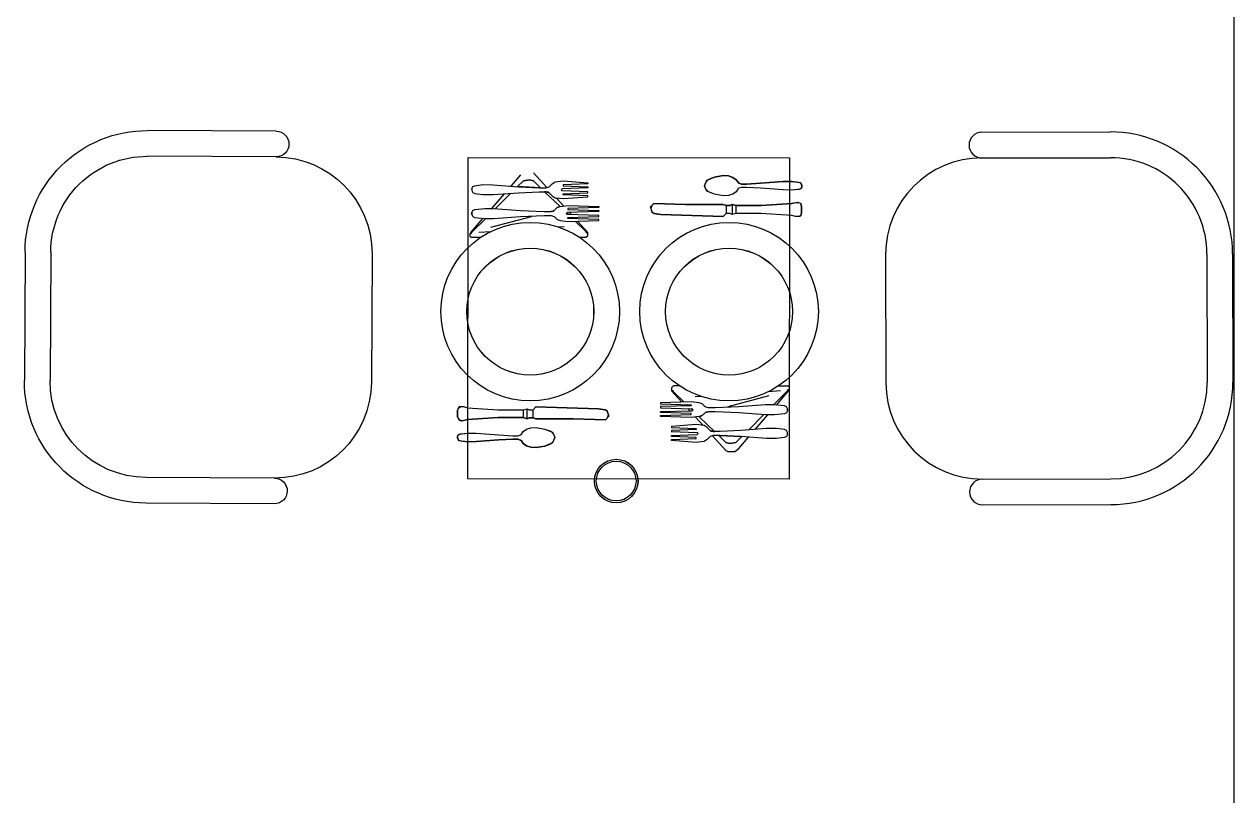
# Model space of a CAD drawing. Extents: x -454 to 2691, y -140 to 2189.
# Drawn here: x 798.8 to 987.1, y 1179 to 1299.1 of the extents above; entities that cross this region are included whole.
import ezdxf

# ---------------------------------------------------------------- set-up
doc = ezdxf.new("R2010")
doc.units = 0
doc.layers.get('0').update_dxf_attribs({"linetype": 'CONTINUOUS'})
for name, color, linetype in [('Duvar', 7, 'CONTINUOUS'), ('PERDE', 3, 'CONTINUOUS'), ('WINDOW_TEXT', 7, 'CONTINUOUS')]:
    doc.layers.add(name, color=color, linetype=linetype)

# ---------------------------------------------------------------- blocks, each defined once
blk = doc.blocks.new('A$C2CC5132F')
for p, q in [((38.94, 58.07), (18.94, 58)), ((38.95, 54.07), (18.95, 54)), ((0.07, 18.94), (0, 38.94)), ((4.07, 18.95), (4, 38.95)), ((54.07, 19.12), (54, 39.12)), ((39.12, 4.07), (19.12, 4)), ((39.13, 0.07), (19.13, 0))]:
    blk.add_line(p, q)
for centre, radius, start, end in [((19, 39), 19, 90.1889, 180.1889), ((38.94, 56.07), 2, 270.1889, 90.1889), ((19, 39), 15, 90.1889, 180.1889), ((39, 39.07), 15, 0.1889, 90.1889), ((19.07, 19), 19, 180.1889, 270.1889), ((19.07, 19), 15, 180.1889, 270.1889), ((39.07, 19.07), 15, 270.1889, 0.1889), ((39.12, 2.07), 2, 270.1889, 90.1889)]:
    blk.add_arc(centre, radius, start, end)

msp = doc.modelspace()

# ---------------------------------------------------------------- linework, layer by layer
at = {"layer": 'Duvar'}
msp.add_line((987.05, 1425.37), (987.05, 1109.37), dxfattribs=at)
at = {"layer": 'PERDE'}
msp.add_lwpolyline([(917.85, 1228.33), (867.85, 1228.4), (867.93, 1278.4), (917.93, 1278.33)], close=True, dxfattribs=at)
at = {"layer": 'WINDOW_TEXT', "color": 8}
for p, q in [((876.05, 1275.7), (874.53, 1273.94)), ((876.51, 1274.77), (875.59, 1273.86)), ((877.43, 1274.93), (876.51, 1274.77)), ((878.05, 1274.77), (877.43, 1274.93)), ((880.14, 1273.72), (878.05, 1276.01)), ((879.17, 1273.69), (878.05, 1274.77)), ((880.98, 1274.31), (881.44, 1274.61)), ((881.44, 1274.61), (882.68, 1274.77)), ((882.68, 1274.77), (886.54, 1274.45)), ((886.54, 1274.45), (886.54, 1274.3)), ((904.91, 1274.56), (904.68, 1274.01)), ((905.32, 1274.97), (904.91, 1274.56)), ((906.23, 1275.33), (905.32, 1274.97)), ((907.57, 1275.58), (906.23, 1275.33)), ((908.41, 1275.53), (907.57, 1275.58)), ((909.09, 1275.3), (908.41, 1275.53)), ((909.61, 1274.94), (909.09, 1275.3)), ((909.9, 1274.54), (909.61, 1274.94)), ((910.03, 1274.4), (909.9, 1274.54)), ((910.43, 1274.26), (910.03, 1274.4)), ((913.38, 1274.38), (911.2, 1274.26)), ((916.9, 1274.64), (913.38, 1274.38)), ((918.21, 1274.65), (916.9, 1274.64)), ((919.36, 1274.53), (918.21, 1274.65)), ((919.68, 1274.4), (919.36, 1274.53)), ((919.81, 1274.14), (919.68, 1274.4)), ((868.48, 1273.55), (868.64, 1273.86)), ((868.48, 1273.55), (868.48, 1273.24)), ((868.48, 1273.24), (868.64, 1272.93)), ((868.64, 1273.86), (868.95, 1274.01)), ((868.64, 1272.93), (868.94, 1272.78)), ((868.94, 1272.78), (870.18, 1272.62)), ((868.95, 1274.01), (870.18, 1274.17)), ((870.18, 1274.17), (871.72, 1274.16)), ((870.18, 1272.62), (871.72, 1272.62)), ((873.5, 1272.76), (871.52, 1270.46)), ((871.72, 1274.16), (875.73, 1273.85)), ((871.72, 1272.62), (875.73, 1272.92)), ((874.56, 1272.84), (872.16, 1270.44)), ((875.73, 1273.85), (878.97, 1273.69)), ((875.73, 1272.92), (878.97, 1273.07)), ((878.97, 1273.69), (880.05, 1273.69)), ((878.97, 1273.07), (880.05, 1273.07)), ((882.21, 1270.76), (879.81, 1273.07)), ((880.05, 1273.69), (880.52, 1273.84)), ((880.05, 1273.07), (880.52, 1272.92)), ((880.52, 1273.84), (880.98, 1274.31)), ((880.52, 1272.92), (880.98, 1272.45)), ((882.52, 1273.53), (882.37, 1273.38)), ((882.52, 1273.22), (882.37, 1273.38)), ((886.54, 1273.68), (882.52, 1273.53)), ((886.53, 1273.06), (882.52, 1273.22)), ((886.54, 1274.3), (882.68, 1274.15)), ((882.68, 1274.15), (882.68, 1273.99)), ((882.68, 1273.99), (886.54, 1273.83)), ((882.68, 1272.76), (886.53, 1272.91)), ((882.68, 1272.61), (882.68, 1272.76)), ((886.53, 1272.45), (882.68, 1272.61)), ((886.53, 1272.91), (886.53, 1273.06)), ((886.54, 1273.83), (886.54, 1273.68)), ((904.91, 1273.46), (904.68, 1274.01)), ((905.32, 1273.04), (904.91, 1273.46)), ((906.23, 1272.68), (905.32, 1273.04)), ((907.57, 1272.42), (906.23, 1272.68)), ((909.09, 1272.71), (908.4, 1272.48)), ((909.61, 1273.06), (909.09, 1272.71)), ((909.89, 1273.46), (909.61, 1273.06)), ((910.03, 1273.6), (909.89, 1273.46)), ((910.43, 1273.73), (910.03, 1273.6)), ((911.2, 1274.26), (910.43, 1274.26)), ((911.2, 1273.73), (910.43, 1273.73)), ((913.38, 1273.61), (911.2, 1273.73)), ((916.9, 1273.35), (913.38, 1273.61)), ((918.21, 1273.33), (916.9, 1273.35)), ((919.36, 1273.44), (918.21, 1273.33)), ((919.68, 1273.57), (919.36, 1273.44)), ((919.81, 1273.83), (919.68, 1273.57)), ((919.81, 1273.83), (919.81, 1274.14)), ((880.98, 1272.45), (881.44, 1272.14)), ((881.44, 1272.14), (882.68, 1271.99)), ((882.79, 1270.83), (881.6, 1272.12)), ((881.75, 1270.6), (882.21, 1270.75)), ((882.21, 1270.75), (883.45, 1270.91)), ((882.68, 1271.99), (886.53, 1272.29)), ((883.45, 1270.91), (888.23, 1270.75)), ((886.53, 1272.29), (886.53, 1272.45)), ((888.23, 1270.75), (888.23, 1270.59)), ((896.5, 1270.93), (896.35, 1270.47)), ((896.81, 1271.24), (896.5, 1270.93)), ((901.75, 1271.08), (896.81, 1271.24)), ((907.61, 1271.07), (901.75, 1271.08)), ((908.4, 1272.48), (907.57, 1272.42)), ((908.07, 1270.92), (907.61, 1271.07)), ((908.07, 1270.92), (908.07, 1269.68)), ((908.69, 1270.92), (908.07, 1270.92)), ((909, 1271.07), (908.69, 1270.92)), ((909.62, 1270.91), (909, 1271.07)), ((909, 1271.07), (909, 1269.53)), ((913.48, 1270.91), (909.62, 1270.91)), ((909.62, 1269.68), (909.62, 1270.91)), ((918.26, 1271.21), (913.48, 1270.91)), ((918.88, 1271.36), (918.26, 1271.21)), ((919.34, 1271.36), (918.88, 1271.36)), ((919.65, 1271.21), (919.34, 1271.36)), ((919.8, 1270.75), (919.65, 1271.21)), ((919.8, 1269.82), (919.8, 1270.75)), ((870.21, 1268.95), (868.32, 1266.76)), ((870.64, 1268.92), (868.47, 1266.76)), ((868.48, 1269.85), (868.63, 1270.16)), ((868.48, 1269.85), (868.48, 1269.54)), ((868.48, 1269.54), (868.48, 1269.85)), ((868.48, 1269.54), (868.63, 1269.23)), ((868.63, 1270.16), (868.94, 1270.31)), ((868.63, 1269.23), (868.94, 1269.08)), ((868.94, 1270.31), (870.48, 1270.46)), ((868.94, 1269.08), (870.48, 1268.92)), ((870.48, 1270.46), (871.87, 1270.46)), ((870.48, 1268.92), (871.87, 1268.92)), ((871.41, 1267.53), (877.75, 1269.21)), ((871.87, 1270.46), (876.04, 1270.15)), ((871.87, 1268.92), (876.04, 1269.22)), ((876.04, 1270.15), (879.74, 1269.99)), ((876.04, 1269.22), (879.74, 1269.37)), ((879.74, 1269.99), (880.82, 1269.99)), ((879.74, 1269.37), (880.82, 1269.37)), ((880.82, 1269.99), (881.28, 1270.14)), ((880.82, 1269.37), (881.28, 1269.21)), ((881.28, 1270.14), (881.75, 1270.6)), ((881.28, 1269.21), (881.75, 1268.75)), ((881.75, 1268.75), (882.21, 1268.59)), ((883.29, 1269.83), (883.14, 1269.67)), ((883.29, 1269.52), (883.14, 1269.67)), ((883.5, 1269.51), (883.23, 1269.77)), ((888.23, 1269.97), (883.29, 1269.83)), ((888.23, 1269.36), (883.29, 1269.52)), ((888.23, 1270.59), (883.44, 1270.44)), ((883.44, 1270.44), (883.44, 1270.29)), ((883.44, 1270.29), (888.23, 1270.13)), ((883.44, 1269.06), (888.23, 1269.2)), ((883.44, 1268.9), (883.44, 1269.06)), ((888.23, 1268.74), (883.44, 1268.9)), ((884, 1269.5), (883.69, 1269.84)), ((884.16, 1268.88), (883.96, 1269.07)), ((884.58, 1268.86), (884.38, 1269.08)), ((888.23, 1270.13), (888.23, 1269.97)), ((888.23, 1269.2), (888.23, 1269.36)), ((888.23, 1268.59), (888.23, 1268.74)), ((896.35, 1270.47), (896.5, 1270.01)), ((896.5, 1270.01), (896.81, 1269.7)), ((896.81, 1269.7), (897.89, 1269.54)), ((897.89, 1269.54), (907.61, 1269.22)), ((907.61, 1269.22), (908.07, 1269.68)), ((908.69, 1269.68), (908.07, 1269.68)), ((909, 1269.53), (908.69, 1269.68)), ((909.62, 1269.68), (909, 1269.53)), ((913.47, 1269.67), (909.62, 1269.68)), ((918.26, 1269.36), (913.47, 1269.67)), ((918.87, 1269.2), (918.26, 1269.36)), ((919.34, 1269.2), (918.87, 1269.2)), ((919.65, 1269.36), (919.34, 1269.2)), ((919.8, 1269.82), (919.65, 1269.36)), ((869.55, 1266.76), (871.48, 1266.89)), ((881.88, 1267.6), (882.82, 1267.67)), ((882.21, 1268.59), (883.44, 1268.44)), ((883.44, 1268.44), (888.23, 1268.59)), ((886.22, 1266.89), (884.58, 1268.47)), ((886.53, 1266.74), (884.93, 1268.48)), ((886.37, 1266.58), (886.22, 1266.89)), ((868.32, 1266.76), (868.16, 1266.45)), ((868.16, 1266.45), (868.16, 1266.15)), ((868.16, 1266.15), (868.32, 1265.99)), ((868.47, 1266.76), (868.32, 1266.45)), ((868.32, 1265.99), (869.9, 1265.99)), ((885.25, 1265.97), (886.22, 1265.97)), ((886.22, 1265.97), (886.53, 1266.27)), ((886.53, 1266.27), (886.53, 1266.74)), ((899.86, 1242.84), (899.55, 1242.54)), ((899.55, 1242.54), (899.55, 1242.07)), ((900.82, 1242.84), (899.86, 1242.84)), ((917.76, 1242.82), (916.17, 1242.82)), ((917.91, 1242.66), (917.76, 1242.82)), ((917.91, 1242.36), (917.91, 1242.66)), ((899.55, 1242.07), (901.14, 1240.33)), ((899.7, 1242.23), (899.86, 1241.92)), ((899.86, 1241.92), (901.49, 1240.34)), ((904.19, 1241.21), (903.25, 1241.14)), ((914.67, 1241.28), (908.32, 1239.6)), ((916.52, 1242.05), (914.59, 1241.92)), ((915.44, 1239.89), (917.6, 1242.05)), ((915.87, 1239.86), (917.76, 1242.05)), ((917.6, 1242.05), (917.76, 1242.36)), ((917.76, 1242.05), (917.91, 1242.36)), ((866.27, 1238.99), (866.43, 1239.45)), ((866.27, 1238.99), (866.27, 1238.06)), ((866.43, 1239.45), (866.74, 1239.61)), ((866.74, 1239.61), (867.2, 1239.61)), ((867.2, 1239.61), (867.82, 1239.45)), ((867.82, 1239.45), (872.6, 1239.14)), ((872.6, 1239.14), (876.46, 1239.13)), ((876.46, 1239.13), (877.07, 1239.28)), ((876.46, 1239.13), (876.46, 1237.9)), ((877.07, 1239.28), (877.38, 1239.13)), ((877.07, 1237.74), (877.07, 1239.28)), ((877.38, 1239.13), (878, 1239.13)), ((878.46, 1239.59), (878, 1239.13)), ((878, 1237.89), (878, 1239.13)), ((888.18, 1239.27), (878.46, 1239.59)), ((889.26, 1239.11), (888.18, 1239.27)), ((889.57, 1238.8), (889.26, 1239.11)), ((889.73, 1238.34), (889.57, 1238.8)), ((897.84, 1238.68), (897.85, 1238.84)), ((902.63, 1238.52), (897.84, 1238.68)), ((902.63, 1240.37), (897.85, 1240.22)), ((897.85, 1240.22), (897.85, 1240.07)), ((897.85, 1240.07), (902.63, 1239.91)), ((902.63, 1239.75), (897.85, 1239.61)), ((897.85, 1239.61), (897.85, 1239.45)), ((897.85, 1239.45), (902.78, 1239.29)), ((897.85, 1238.84), (902.78, 1238.98)), ((901.49, 1239.95), (901.69, 1239.73)), ((901.91, 1239.93), (902.11, 1239.74)), ((902.07, 1239.31), (902.38, 1238.97)), ((902.57, 1239.3), (902.84, 1239.04)), ((903.87, 1240.22), (902.63, 1240.37)), ((902.63, 1239.91), (902.63, 1239.75)), ((902.78, 1239.29), (902.94, 1239.14)), ((902.78, 1238.98), (902.94, 1239.14)), ((904.33, 1240.06), (903.87, 1240.22)), ((904.79, 1239.6), (904.33, 1240.06)), ((904.79, 1238.67), (904.33, 1238.21)), ((905.25, 1239.44), (904.79, 1239.6)), ((905.25, 1238.82), (904.79, 1238.67)), ((906.33, 1239.44), (905.25, 1239.44)), ((906.33, 1238.82), (905.25, 1238.82)), ((910.04, 1239.59), (906.33, 1239.44)), ((910.04, 1238.66), (906.33, 1238.82)), ((914.2, 1239.89), (910.04, 1239.59)), ((914.2, 1238.35), (910.04, 1238.66)), ((915.59, 1239.89), (914.2, 1239.89)), ((917.13, 1239.73), (915.59, 1239.89)), ((917.44, 1239.58), (917.13, 1239.73)), ((917.44, 1238.65), (917.13, 1238.5)), ((917.6, 1239.27), (917.44, 1239.58)), ((917.6, 1238.96), (917.44, 1238.65)), ((917.6, 1238.96), (917.6, 1239.27)), ((917.6, 1239.27), (917.6, 1238.96)), ((866.27, 1238.06), (866.43, 1237.6)), ((866.43, 1237.6), (866.73, 1237.45)), ((866.73, 1237.45), (867.2, 1237.45)), ((867.2, 1237.45), (867.81, 1237.6)), ((867.81, 1237.6), (872.6, 1237.9)), ((872.6, 1237.9), (876.46, 1237.9)), ((876.46, 1237.9), (877.07, 1237.74)), ((877.07, 1237.74), (877.38, 1237.89)), ((877.38, 1237.89), (878, 1237.89)), ((878, 1237.89), (878.46, 1237.74)), ((878.46, 1237.74), (884.32, 1237.73)), ((884.32, 1237.73), (889.26, 1237.57)), ((889.26, 1237.57), (889.57, 1237.88)), ((889.57, 1237.88), (889.73, 1238.34)), ((897.84, 1238.22), (902.63, 1238.37)), ((897.84, 1238.06), (897.84, 1238.22)), ((902.63, 1237.9), (897.84, 1238.06)), ((903.4, 1236.82), (899.54, 1236.52)), ((902.63, 1238.37), (902.63, 1238.52)), ((903.86, 1238.06), (902.63, 1237.9)), ((903.29, 1237.98), (904.47, 1236.69)), ((904.63, 1236.67), (903.4, 1236.82)), ((904.33, 1238.21), (903.86, 1238.06)), ((903.86, 1238.05), (906.26, 1235.74)), ((911.51, 1235.97), (913.91, 1238.37)), ((912.57, 1236.05), (914.56, 1238.35)), ((915.59, 1238.35), (914.2, 1238.35)), ((917.13, 1238.5), (915.59, 1238.35)), ((866.27, 1234.98), (866.39, 1235.24)), ((866.27, 1234.98), (866.27, 1234.67)), ((866.39, 1235.24), (866.71, 1235.37)), ((866.71, 1235.37), (867.86, 1235.48)), ((867.86, 1235.48), (869.17, 1235.47)), ((869.17, 1235.47), (872.69, 1235.2)), ((872.69, 1235.2), (874.87, 1235.08)), ((874.87, 1235.08), (875.64, 1235.08)), ((875.64, 1235.08), (876.04, 1235.21)), ((876.04, 1235.21), (876.18, 1235.35)), ((876.18, 1235.35), (876.47, 1235.75)), ((876.47, 1235.75), (876.98, 1236.1)), ((876.98, 1236.1), (877.67, 1236.33)), ((877.67, 1236.33), (878.51, 1236.39)), ((878.51, 1236.39), (879.85, 1236.13)), ((879.85, 1236.13), (880.75, 1235.77)), ((880.75, 1235.77), (881.16, 1235.35)), ((881.16, 1235.35), (881.39, 1234.8)), ((899.54, 1236.52), (899.54, 1236.36)), ((899.54, 1236.36), (903.4, 1236.2)), ((903.4, 1236.05), (899.54, 1235.9)), ((899.54, 1235.9), (899.54, 1235.75)), ((899.54, 1235.75), (903.55, 1235.59)), ((899.54, 1235.13), (903.55, 1235.28)), ((899.54, 1234.98), (899.54, 1235.13)), ((903.39, 1234.82), (899.54, 1234.98)), ((903.4, 1236.2), (903.4, 1236.05)), ((903.55, 1235.59), (903.7, 1235.43)), ((903.55, 1235.28), (903.7, 1235.43)), ((905.09, 1236.36), (904.63, 1236.67)), ((905.56, 1235.89), (905.09, 1236.36)), ((905.55, 1234.97), (905.09, 1234.5)), ((906.02, 1235.12), (905.55, 1234.97)), ((906.02, 1235.74), (905.56, 1235.89)), ((905.93, 1235.09), (908.02, 1232.8)), ((907.1, 1235.74), (906.02, 1235.74)), ((907.1, 1235.12), (906.02, 1235.12)), ((906.9, 1235.12), (908.02, 1234.04)), ((910.34, 1235.89), (907.1, 1235.74)), ((910.34, 1234.96), (907.1, 1235.12)), ((909.57, 1234.04), (910.48, 1234.95)), ((910.03, 1233.11), (911.55, 1234.87)), ((914.35, 1236.19), (910.34, 1235.89)), ((914.35, 1234.65), (910.34, 1234.96)), ((915.9, 1236.19), (914.35, 1236.19)), ((917.13, 1236.03), (915.9, 1236.19)), ((917.44, 1235.88), (917.13, 1236.03)), ((917.44, 1234.95), (917.13, 1234.8)), ((917.59, 1235.57), (917.44, 1235.88)), ((917.59, 1235.26), (917.44, 1234.95)), ((917.59, 1235.26), (917.59, 1235.57)), ((866.27, 1234.67), (866.39, 1234.41)), ((866.39, 1234.41), (866.71, 1234.28)), ((866.71, 1234.28), (867.86, 1234.16)), ((867.86, 1234.16), (869.17, 1234.18)), ((869.17, 1234.18), (872.69, 1234.43)), ((872.69, 1234.43), (874.87, 1234.55)), ((874.87, 1234.55), (875.64, 1234.55)), ((875.64, 1234.55), (876.04, 1234.41)), ((876.04, 1234.41), (876.18, 1234.27)), ((876.18, 1234.27), (876.46, 1233.87)), ((876.46, 1233.87), (876.98, 1233.51)), ((876.98, 1233.51), (877.67, 1233.28)), ((877.67, 1233.28), (878.5, 1233.23)), ((878.5, 1233.23), (879.84, 1233.48)), ((879.84, 1233.48), (880.75, 1233.84)), ((880.75, 1233.84), (881.16, 1234.25)), ((881.16, 1234.25), (881.39, 1234.8)), ((899.54, 1234.51), (903.39, 1234.66)), ((899.54, 1234.36), (899.54, 1234.51)), ((903.39, 1234.04), (899.54, 1234.36)), ((903.39, 1234.66), (903.39, 1234.82)), ((904.63, 1234.2), (903.39, 1234.04)), ((905.09, 1234.5), (904.63, 1234.2)), ((908.02, 1234.04), (908.64, 1233.88)), ((908.64, 1233.88), (909.57, 1234.04)), ((909.41, 1232.65), (910.03, 1233.11)), ((915.89, 1234.64), (914.35, 1234.65)), ((917.13, 1234.8), (915.89, 1234.64)), ((908.02, 1232.8), (908.33, 1232.65)), ((908.33, 1232.65), (909.41, 1232.65))]:
    msp.add_line(p, q, dxfattribs=at)
for points in [[(877.43, 1274.93), (878.05, 1274.77), (879.18, 1273.68), (875.59, 1273.86), (876.51, 1274.77)], [(907.57, 1272.42), (906.23, 1272.68), (905.03, 1273.16), (904.68, 1274.01), (905.03, 1274.85), (906.23, 1275.33), (907.57, 1275.58), (908.41, 1275.53), (909.09, 1275.3), (909.61, 1274.94), (909.9, 1274.54), (910.03, 1274.4), (910.43, 1274.26), (911.2, 1274.26), (913.38, 1274.38), (916.9, 1274.64), (918.21, 1274.65), (919.63, 1274.5), (919.88, 1273.99), (919.63, 1273.47), (918.21, 1273.33), (916.9, 1273.35), (913.38, 1273.61), (911.2, 1273.73), (910.43, 1273.73), (910.03, 1273.6), (909.89, 1273.46), (909.61, 1273.06), (909.09, 1272.71), (908.4, 1272.48)], [(880.36, 1273.07), (880.52, 1272.92), (880.05, 1273.07), (879.81, 1273.07), (882.21, 1270.76), (881.75, 1270.6), (881.13, 1269.98), (880.82, 1269.99), (881.28, 1270.14), (881.75, 1270.6), (882.21, 1270.76), (879.81, 1273.07)], [(907.61, 1269.22), (897.89, 1269.54), (896.59, 1269.73), (896.27, 1270.7), (896.81, 1271.24), (901.75, 1271.08), (907.61, 1271.07), (908.07, 1270.92), (908.69, 1270.92), (909, 1271.07), (909.62, 1270.91), (913.48, 1270.91), (918.26, 1271.21), (919.19, 1271.44), (919.65, 1271.21), (919.8, 1270.75), (919.8, 1269.82), (919.59, 1269.2), (918.87, 1269.2), (918.26, 1269.36), (913.47, 1269.67), (909.62, 1269.68), (909, 1269.53), (908.69, 1269.68), (908.07, 1269.68)], [(878.46, 1239.59), (888.18, 1239.27), (889.48, 1239.08), (889.8, 1238.11), (889.26, 1237.57), (884.32, 1237.73), (878.46, 1237.74), (878, 1237.89), (877.38, 1237.89), (877.07, 1237.74), (876.46, 1237.9), (872.6, 1237.9), (867.81, 1237.6), (866.89, 1237.37), (866.43, 1237.6), (866.27, 1238.06), (866.27, 1238.99), (866.48, 1239.61), (867.2, 1239.61), (867.82, 1239.45), (872.6, 1239.14), (876.46, 1239.13), (877.07, 1239.28), (877.38, 1239.13), (878, 1239.13)], [(905.71, 1235.74), (905.56, 1235.89), (906.02, 1235.74), (906.26, 1235.74), (903.86, 1238.05), (904.33, 1238.21), (904.94, 1238.83), (905.25, 1238.82), (904.79, 1238.67), (904.33, 1238.21), (903.86, 1238.05), (906.26, 1235.74)], [(878.51, 1236.39), (879.85, 1236.13), (881.04, 1235.65), (881.39, 1234.8), (881.04, 1233.96), (879.84, 1233.48), (878.5, 1233.23), (877.67, 1233.28), (876.98, 1233.51), (876.46, 1233.87), (876.18, 1234.27), (876.04, 1234.41), (875.64, 1234.55), (874.87, 1234.55), (872.69, 1234.43), (869.17, 1234.18), (867.86, 1234.16), (866.44, 1234.31), (866.19, 1234.82), (866.44, 1235.34), (867.86, 1235.48), (869.17, 1235.47), (872.69, 1235.2), (874.87, 1235.08), (875.64, 1235.08), (876.04, 1235.21), (876.18, 1235.35), (876.47, 1235.75), (876.98, 1236.1), (877.67, 1236.33)], [(908.64, 1233.88), (908.02, 1234.04), (906.89, 1235.13), (910.49, 1234.95), (909.57, 1234.04)]]:
    msp.add_lwpolyline(points, close=True, dxfattribs=at)
for points in [[(877.56, 1244.53, -1), (877.56, 1264.28, -1)], [(908.51, 1264.28, -1), (908.51, 1244.53, -1)], [(890.94, 1224.63, -1), (890.94, 1231.42, -1)]]:
    msp.add_lwpolyline(points, format="xyb", close=True, dxfattribs=at)
for centre, radius in [((877.56, 1254.41), 13.89), ((908.51, 1254.41), 13.89), ((877.56, 1254.41), 9.88), ((908.51, 1254.41), 9.88), ((890.94, 1228.03), 3.39), ((890.94, 1228.03), 3.09)]:
    msp.add_circle(centre, radius, dxfattribs=at)

# ---------------------------------------------------------------- block references
at = {"layer": 'Duvar', "xscale": -1, "rotation": 179.9118321275443}
msp.add_blockref('A$C2CC5132F', (798.9, 1282.62), dxfattribs=at)
at = {"layer": 'Duvar', "rotation": 179.9118321275442}
msp.add_blockref('A$C2CC5132F', (986.97, 1282.34), dxfattribs=at)

doc.saveas('drawing.dxf')
